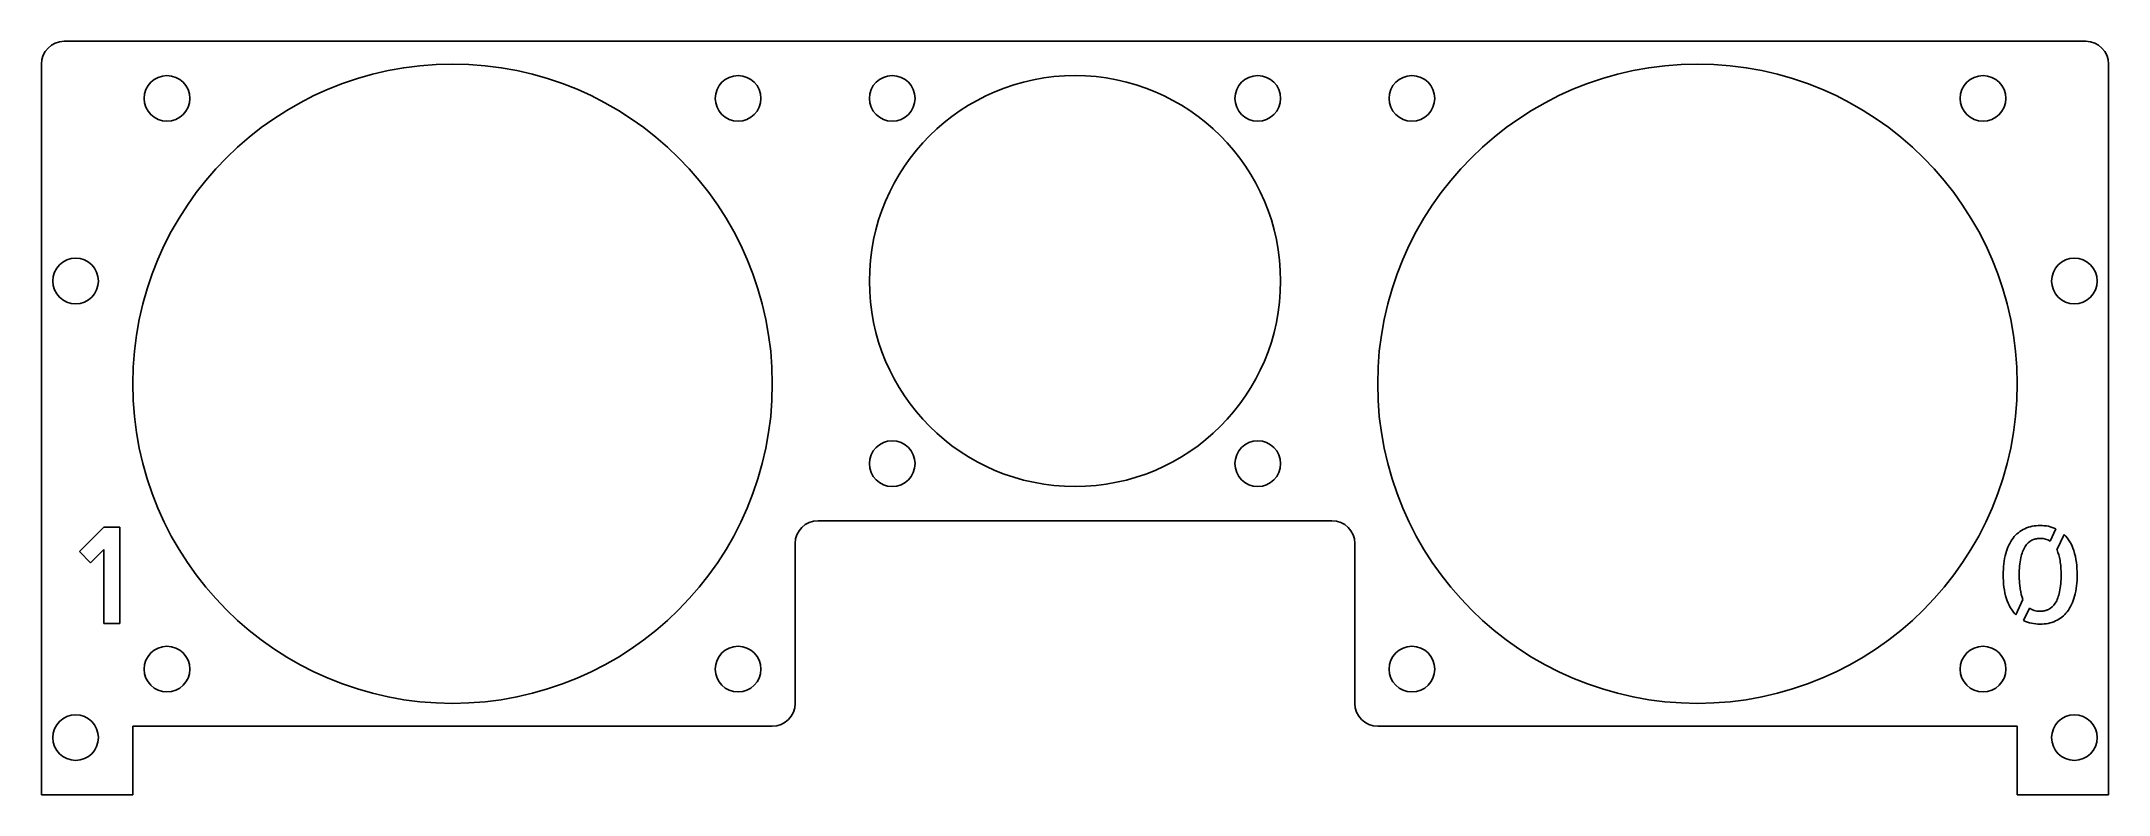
# Model space of a CAD drawing. Extents: x 6 to 187, y -1 to 65.
import ezdxf

# ---------------------------------------------------------------- set-up
doc = ezdxf.new("R2010")
doc.units = 0
doc.layers.add('Body003', color=7, linetype='CONTINUOUS')

msp = doc.modelspace()

# ---------------------------------------------------------------- linework, layer by layer
at = {"layer": 'Body003'}
for p, q in [((185, 65, 7), (8, 65, 7)), ((185, 65, 8), (8, 65, 8)), ((8, 65, 8), (8, 65, 7)), ((185, 65, 7), (8, 65, 7)), ((8, 65, 8), (8, 65, 7)), ((185, 65, 8), (8, 65, 8)), ((185, 65, 8), (185, 65, 7)), ((185, 65, 8), (185, 65, 7)), ((6, 63, 7), (6, -1, 7)), ((6, 63, 8), (6, -1, 8)), ((6, 63, 7), (6, -1, 7)), ((6, 63, 8), (6, -1, 8)), ((6, 63, 8), (6, 63, 7)), ((6, 63, 8), (6, 63, 7)), ((187, -1, 7), (187, 63, 7)), ((187, -1, 8), (187, 63, 8)), ((187, 63, 8), (187, 63, 7)), ((187, -1, 7), (187, 63, 7)), ((187, 63, 8), (187, 63, 7)), ((187, -1, 8), (187, 63, 8)), ((19, 60, 8), (19, 60, 7)), ((19, 60, 8), (19, 60, 7)), ((69, 60, 8), (69, 60, 7)), ((69, 60, 8), (69, 60, 7)), ((82.5, 60, 8), (82.5, 60, 7)), ((82.5, 60, 8), (82.5, 60, 7)), ((114.5, 60, 8), (114.5, 60, 7)), ((114.5, 60, 8), (114.5, 60, 7)), ((128, 60, 8), (128, 60, 7)), ((128, 60, 8), (128, 60, 7)), ((178, 60, 8), (178, 60, 7)), ((178, 60, 8), (178, 60, 7)), ((11, 44, 8), (11, 44, 7)), ((11, 44, 8), (11, 44, 7)), ((114.5, 44, 8), (114.5, 44, 7)), ((114.5, 44, 8), (114.5, 44, 7)), ((186, 44, 8), (186, 44, 7)), ((186, 44, 8), (186, 44, 7)), ((70, 35, 8), (70, 35, 7)), ((70, 35, 8), (70, 35, 7)), ((179, 35, 8), (179, 35, 7)), ((179, 35, 8), (179, 35, 7)), ((82.5, 28, 8), (82.5, 28, 7)), ((82.5, 28, 8), (82.5, 28, 7)), ((114.5, 28, 8), (114.5, 28, 7)), ((114.5, 28, 8), (114.5, 28, 7)), ((9.3323, 20.3025, 7), (11.4752, 22.4454, 7)), ((9.3323, 20.3025, 8), (11.4752, 22.4454, 8)), ((9.3323, 20.3025, 8), (11.4752, 22.4454, 8)), ((9.3323, 20.3025, 7), (11.4752, 22.4454, 7)), ((11.4752, 22.4454, 7), (12.8732, 22.4454, 7)), ((11.4752, 22.4454, 8), (12.8732, 22.4454, 8)), ((11.4752, 22.4454, 8), (12.8732, 22.4454, 8)), ((11.4752, 22.4454, 7), (12.8732, 22.4454, 7)), ((11.4752, 22.4454, 8), (11.4752, 22.4454, 7)), ((11.4752, 22.4454, 8), (11.4752, 22.4454, 7)), ((12.8732, 22.4454, 7), (12.8732, 14, 7)), ((12.8732, 22.4454, 8), (12.8732, 14, 8)), ((12.8732, 22.4454, 8), (12.8732, 14, 8)), ((12.8732, 22.4454, 7), (12.8732, 14, 7)), ((12.8732, 22.4454, 8), (12.8732, 22.4454, 7)), ((12.8732, 22.4454, 8), (12.8732, 22.4454, 7)), ((74, 23, 7), (119, 23, 7)), ((74, 23, 8), (119, 23, 8)), ((74, 23, 8), (74, 23, 7)), ((74, 23, 8), (119, 23, 8)), ((74, 23, 7), (119, 23, 7)), ((74, 23, 8), (74, 23, 7)), ((119, 23, 8), (119, 23, 7)), ((119, 23, 8), (119, 23, 7)), ((179.651, 22.3002, 8), (179.651, 22.3002, 7)), ((179.651, 22.3002, 8), (179.651, 22.3002, 7)), ((180.999, 22.5829, 8), (180.999, 22.5829, 7)), ((180.999, 22.5829, 8), (180.999, 22.5829, 7)), ((182.386, 22.285, 7), (181.882, 21.2078, 7)), ((182.386, 22.285, 8), (181.882, 21.2078, 8)), ((182.386, 22.285, 8), (181.882, 21.2078, 8)), ((182.386, 22.285, 7), (181.882, 21.2078, 7)), ((182.386, 22.285, 8), (182.386, 22.285, 7)), ((182.386, 22.285, 8), (182.386, 22.285, 7)), ((182.466, 20.4629, 7), (183.096, 21.7922, 7)), ((182.466, 20.4629, 8), (183.096, 21.7922, 8)), ((182.466, 20.4629, 8), (183.096, 21.7922, 8)), ((182.466, 20.4629, 7), (183.096, 21.7922, 7)), ((183.096, 21.7922, 8), (183.096, 21.7922, 7)), ((183.096, 21.7922, 8), (183.096, 21.7922, 7)), ((10.3178, 19.317, 7), (9.3323, 20.3025, 7)), ((10.3178, 19.317, 8), (9.3323, 20.3025, 8)), ((9.3323, 20.3025, 8), (9.3323, 20.3025, 7)), ((10.3178, 19.317, 8), (9.3323, 20.3025, 8)), ((9.3323, 20.3025, 8), (9.3323, 20.3025, 7)), ((10.3178, 19.317, 7), (9.3323, 20.3025, 7)), ((11.4752, 20.4744, 7), (10.3178, 19.317, 7)), ((11.4752, 20.4744, 8), (10.3178, 19.317, 8)), ((11.4752, 20.4744, 8), (10.3178, 19.317, 8)), ((11.4752, 20.4744, 7), (10.3178, 19.317, 7)), ((11.4752, 14, 7), (11.4752, 20.4744, 7)), ((11.4752, 14, 8), (11.4752, 20.4744, 8)), ((11.4752, 14, 8), (11.4752, 20.4744, 8)), ((11.4752, 20.4744, 8), (11.4752, 20.4744, 7)), ((11.4752, 14, 7), (11.4752, 20.4744, 7)), ((11.4752, 20.4744, 8), (11.4752, 20.4744, 7)), ((72, 7, 7), (72, 21, 7)), ((72, 7, 8), (72, 21, 8)), ((72, 7, 8), (72, 21, 8)), ((72, 21, 8), (72, 21, 7)), ((72, 7, 7), (72, 21, 7)), ((72, 21, 8), (72, 21, 7)), ((121, 21, 7), (121, 7, 7)), ((121, 21, 8), (121, 7, 8)), ((121, 21, 8), (121, 21, 7)), ((121, 21, 8), (121, 7, 8)), ((121, 21, 7), (121, 7, 7)), ((121, 21, 8), (121, 21, 7)), ((177.99, 20.1345, 8), (177.99, 20.1345, 7)), ((177.99, 20.1345, 8), (177.99, 20.1345, 7)), ((178.631, 21.4828, 8), (178.631, 21.4828, 7)), ((178.631, 21.4828, 8), (178.631, 21.4828, 7)), ((179.682, 20.7418, 8), (179.682, 20.7418, 7)), ((179.682, 20.7418, 8), (179.682, 20.7418, 7)), ((180.266, 21.288, 8), (180.266, 21.288, 7)), ((180.266, 21.288, 8), (180.266, 21.288, 7)), ((181.034, 21.4484, 8), (181.034, 21.4484, 7)), ((181.034, 21.4484, 8), (181.034, 21.4484, 7)), ((181.882, 21.2078, 8), (181.882, 21.2078, 7)), ((181.882, 21.2078, 8), (181.882, 21.2078, 7)), ((182.466, 20.4629, 8), (182.466, 20.4629, 7)), ((182.466, 20.4629, 8), (182.466, 20.4629, 7)), ((182.478, 20.44, 8), (182.478, 20.44, 7)), ((182.478, 20.44, 8), (182.478, 20.44, 7)), ((183.948, 20.3827, 8), (183.948, 20.3827, 7)), ((183.948, 20.3827, 8), (183.948, 20.3827, 7)), ((10.3178, 19.317, 8), (10.3178, 19.317, 7)), ((10.3178, 19.317, 8), (10.3178, 19.317, 7)), ((177.768, 18.2628, 8), (177.768, 18.2628, 7)), ((177.768, 18.2628, 8), (177.768, 18.2628, 7)), ((179.166, 18.2628, 8), (179.166, 18.2628, 7)), ((179.166, 18.2628, 8), (179.166, 18.2628, 7)), ((179.307, 19.7525, 8), (179.307, 19.7525, 7)), ((179.307, 19.7525, 8), (179.307, 19.7525, 7)), ((182.741, 19.5233, 8), (182.741, 19.5233, 7)), ((182.741, 19.5233, 8), (182.741, 19.5233, 7)), ((182.844, 18.2628, 8), (182.844, 18.2628, 7)), ((182.844, 18.2628, 8), (182.844, 18.2628, 7)), ((184.242, 18.2628, 8), (184.242, 18.2628, 7)), ((184.242, 18.2628, 8), (184.242, 18.2628, 7)), ((179.258, 17.0252, 8), (179.258, 17.0252, 7)), ((179.258, 17.0252, 8), (179.258, 17.0252, 7)), ((182.699, 16.7655, 8), (182.699, 16.7655, 7)), ((182.699, 16.7655, 8), (182.699, 16.7655, 7)), ((184.017, 16.3835, 8), (184.017, 16.3835, 7)), ((184.017, 16.3835, 8), (184.017, 16.3835, 7)), ((178.054, 16.1696, 8), (178.054, 16.1696, 7)), ((178.054, 16.1696, 8), (178.054, 16.1696, 7)), ((179.498, 16.1085, 7), (178.868, 14.7678, 7)), ((179.498, 16.1085, 8), (178.868, 14.7678, 8)), ((179.498, 16.1085, 8), (178.868, 14.7678, 8)), ((179.498, 16.1085, 7), (178.868, 14.7678, 7)), ((178.868, 14.7678, 8), (178.868, 14.7678, 7)), ((178.868, 14.7678, 8), (178.868, 14.7678, 7)), ((179.498, 16.1085, 8), (179.498, 16.1085, 7)), ((179.498, 16.1085, 8), (179.498, 16.1085, 7)), ((179.556, 14.2636, 7), (180.071, 15.3522, 7)), ((179.556, 14.2636, 8), (180.071, 15.3522, 8)), ((179.556, 14.2636, 8), (180.071, 15.3522, 8)), ((179.556, 14.2636, 7), (180.071, 15.3522, 7)), ((180.071, 15.3522, 8), (180.071, 15.3522, 7)), ((180.071, 15.3522, 8), (180.071, 15.3522, 7)), ((180.965, 15.0657, 8), (180.965, 15.0657, 7)), ((180.965, 15.0657, 8), (180.965, 15.0657, 7)), ((181.737, 15.2299, 8), (181.737, 15.2299, 7)), ((181.737, 15.2299, 8), (181.737, 15.2299, 7)), ((182.329, 15.7762, 8), (182.329, 15.7762, 7)), ((182.329, 15.7762, 8), (182.329, 15.7762, 7)), ((183.371, 15.0313, 8), (183.371, 15.0313, 7)), ((183.371, 15.0313, 8), (183.371, 15.0313, 7)), ((12.8732, 14, 7), (11.4752, 14, 7)), ((12.8732, 14, 8), (11.4752, 14, 8)), ((12.8732, 14, 8), (11.4752, 14, 8)), ((11.4752, 14, 8), (11.4752, 14, 7)), ((12.8732, 14, 7), (11.4752, 14, 7)), ((11.4752, 14, 8), (11.4752, 14, 7)), ((12.8732, 14, 8), (12.8732, 14, 7)), ((12.8732, 14, 8), (12.8732, 14, 7)), ((179.556, 14.2636, 8), (179.556, 14.2636, 7)), ((179.556, 14.2636, 8), (179.556, 14.2636, 7)), ((180.999, 13.9427, 8), (180.999, 13.9427, 7)), ((180.999, 13.9427, 8), (180.999, 13.9427, 7)), ((182.352, 14.2177, 8), (182.352, 14.2177, 7)), ((182.352, 14.2177, 8), (182.352, 14.2177, 7)), ((19, 10, 8), (19, 10, 7)), ((19, 10, 8), (19, 10, 7)), ((69, 10, 8), (69, 10, 7)), ((69, 10, 8), (69, 10, 7)), ((128, 10, 8), (128, 10, 7)), ((128, 10, 8), (128, 10, 7)), ((178, 10, 8), (178, 10, 7)), ((178, 10, 8), (178, 10, 7)), ((72, 7, 8), (72, 7, 7)), ((72, 7, 8), (72, 7, 7)), ((121, 7, 8), (121, 7, 7)), ((121, 7, 8), (121, 7, 7)), ((11, 4, 8), (11, 4, 7)), ((11, 4, 8), (11, 4, 7)), ((14, -1, 7), (14, 5, 7)), ((14, 5, 7), (70, 5, 7)), ((14, -1, 8), (14, 5, 8)), ((14, 5, 8), (14, 5, 7)), ((14, -1, 7), (14, 5, 7)), ((14, -1, 8), (14, 5, 8)), ((14, 5, 8), (70, 5, 8)), ((14, 5, 8), (70, 5, 8)), ((14, 5, 7), (70, 5, 7)), ((14, 5, 8), (14, 5, 7)), ((70, 5, 8), (70, 5, 7)), ((70, 5, 8), (70, 5, 7)), ((123, 5, 7), (179, 5, 7)), ((123, 5, 8), (179, 5, 8)), ((123, 5, 8), (179, 5, 8)), ((123, 5, 7), (179, 5, 7)), ((123, 5, 8), (123, 5, 7)), ((123, 5, 8), (123, 5, 7)), ((179, 5, 7), (179, -1, 7)), ((179, 5, 8), (179, -1, 8)), ((179, 5, 8), (179, -1, 8)), ((179, 5, 7), (179, -1, 7)), ((179, 5, 8), (179, 5, 7)), ((179, 5, 8), (179, 5, 7)), ((186, 4, 8), (186, 4, 7)), ((186, 4, 8), (186, 4, 7)), ((6, -1, 7), (14, -1, 7)), ((6, -1, 8), (14, -1, 8)), ((6, -1, 7), (6, -1, 8)), ((6, -1, 7), (14, -1, 7)), ((6, -1, 8), (14, -1, 8)), ((6, -1, 7), (6, -1, 8)), ((14, -1, 8), (14, -1, 7)), ((14, -1, 8), (14, -1, 7)), ((179, -1, 7), (187, -1, 7)), ((179, -1, 8), (187, -1, 8)), ((179, -1, 7), (187, -1, 7)), ((179, -1, 8), (187, -1, 8)), ((179, -1, 8), (179, -1, 7)), ((179, -1, 8), (179, -1, 7)), ((187, -1, 7), (187, -1, 8)), ((187, -1, 7), (187, -1, 8))]:
    msp.add_line(p, q, dxfattribs=at)
for centre, radius in [((42, 35), 28), ((42, 35), 28), ((42, 35), 28), ((42, 35), 28), ((17, 60), 2), ((17, 60), 2), ((17, 60), 2), ((17, 60), 2), ((67, 60), 2), ((67, 60), 2), ((67, 60), 2), ((67, 60), 2), ((80.5, 60), 2), ((96.5, 44), 18), ((80.5, 60), 2), ((96.5, 44), 18), ((80.5, 60), 2), ((80.5, 60), 2), ((96.5, 44), 18), ((96.5, 44), 18), ((112.5, 60), 2), ((112.5, 60), 2), ((112.5, 60), 2), ((112.5, 60), 2), ((151, 35), 28), ((151, 35), 28), ((151, 35), 28), ((151, 35), 28), ((126, 60), 2), ((126, 60), 2), ((126, 60), 2), ((126, 60), 2), ((176, 60), 2), ((176, 60), 2), ((176, 60), 2), ((176, 60), 2), ((9, 44), 2), ((9, 44), 2), ((9, 44), 2), ((9, 44), 2), ((184, 44), 2), ((184, 44), 2), ((184, 44), 2), ((184, 44), 2), ((80.5, 28), 2), ((80.5, 28), 2), ((80.5, 28), 2), ((80.5, 28), 2), ((112.5, 28), 2), ((112.5, 28), 2), ((112.5, 28), 2), ((112.5, 28), 2), ((17, 10), 2), ((17, 10), 2), ((17, 10), 2), ((17, 10), 2), ((67, 10), 2), ((67, 10), 2), ((67, 10), 2), ((67, 10), 2), ((126, 10), 2), ((126, 10), 2), ((126, 10), 2), ((126, 10), 2), ((176, 10), 2), ((176, 10), 2), ((176, 10), 2), ((176, 10), 2), ((9, 4), 2), ((9, 4), 2), ((9, 4), 2), ((9, 4), 2), ((184, 4), 2), ((184, 4), 2), ((184, 4), 2), ((184, 4), 2)]:
    msp.add_circle(centre, radius, dxfattribs=at)
for centre, start, end in [((8, 63, 7), 90, 180), ((8, 63, 8), 90, 180), ((8, 63, 8), 90, 180), ((8, 63, 7), 90, 180), ((185, 63, 7), 0, 90), ((185, 63, 8), 0, 90), ((185, 63, 8), 0, 90), ((185, 63, 7), 0, 90), ((74, 21, 7), 90, 180), ((74, 21, 8), 90, 180), ((74, 21, 8), 90, 180), ((74, 21, 7), 90, 180), ((119, 21, 7), 0, 90), ((119, 21, 8), 0, 90), ((119, 21, 8), 0, 90), ((119, 21, 7), 0, 90), ((70, 7, 7), -90, 0), ((70, 7, 8), -90, 0), ((70, 7, 8), -90, 0), ((70, 7, 7), -90, 0), ((123, 7, 7), 180, -90), ((123, 7, 8), 180, -90), ((123, 7, 8), 180, -90), ((123, 7, 7), 180, -90)]:
    msp.add_arc(centre, 2, start, end, dxfattribs=at)
for points, degree in [([(179.651, 22.3002, 7), (179.251, 22.1155, 7), (178.904, 21.8346, 7), (178.631, 21.4828, 7)], 3), ([(179.651, 22.3002, 8), (179.251, 22.1155, 8), (178.904, 21.8346, 8), (178.631, 21.4828, 8)], 3), ([(179.651, 22.3002, 8), (179.251, 22.1155, 8), (178.904, 21.8346, 8), (178.631, 21.4828, 8)], 3), ([(179.651, 22.3002, 7), (179.251, 22.1155, 7), (178.904, 21.8346, 7), (178.631, 21.4828, 7)], 3), ([(180.999, 22.5829, 7), (180.526, 22.5836, 7), (180.064, 22.4947, 7), (179.651, 22.3002, 7)], 3), ([(180.999, 22.5829, 8), (180.526, 22.5836, 8), (180.064, 22.4947, 8), (179.651, 22.3002, 8)], 3), ([(180.999, 22.5829, 8), (180.526, 22.5836, 8), (180.064, 22.4947, 8), (179.651, 22.3002, 8)], 3), ([(180.999, 22.5829, 7), (180.526, 22.5836, 7), (180.064, 22.4947, 7), (179.651, 22.3002, 7)], 3), ([(182.386, 22.285, 7), (181.969, 22.4942, 7), (181.491, 22.5836, 7), (180.999, 22.5829, 7)], 3), ([(182.386, 22.285, 8), (181.969, 22.4942, 8), (181.491, 22.5836, 8), (180.999, 22.5829, 8)], 3), ([(182.386, 22.285, 8), (181.969, 22.4942, 8), (181.491, 22.5836, 8), (180.999, 22.5829, 8)], 3), ([(182.386, 22.285, 7), (181.969, 22.4942, 7), (181.491, 22.5836, 7), (180.999, 22.5829, 7)], 3), ([(183.948, 20.3827, 7), (183.771, 20.9237, 7), (183.494, 21.4205, 7), (183.096, 21.7922, 7)], 3), ([(183.948, 20.3827, 8), (183.771, 20.9237, 8), (183.494, 21.4205, 8), (183.096, 21.7922, 8)], 3), ([(183.948, 20.3827, 8), (183.771, 20.9237, 8), (183.494, 21.4205, 8), (183.096, 21.7922, 8)], 3), ([(183.948, 20.3827, 7), (183.771, 20.9237, 7), (183.494, 21.4205, 7), (183.096, 21.7922, 7)], 3), ([(177.99, 20.1345, 7), (177.828, 19.5435, 7), (177.768, 18.9077, 7), (177.768, 18.2628, 7)], 3), ([(177.99, 20.1345, 8), (177.828, 19.5435, 8), (177.768, 18.9077, 8), (177.768, 18.2628, 8)], 3), ([(177.99, 20.1345, 8), (177.828, 19.5435, 8), (177.768, 18.9077, 8), (177.768, 18.2628, 8)], 3), ([(177.99, 20.1345, 7), (177.828, 19.5435, 7), (177.768, 18.9077, 7), (177.768, 18.2628, 7)], 3), ([(178.631, 21.4828, 7), (178.334, 21.0986, 7), (178.128, 20.6323, 7), (177.99, 20.1345, 7)], 3), ([(178.631, 21.4828, 8), (178.334, 21.0986, 8), (178.128, 20.6323, 8), (177.99, 20.1345, 8)], 3), ([(178.631, 21.4828, 8), (178.334, 21.0986, 8), (178.128, 20.6323, 8), (177.99, 20.1345, 8)], 3), ([(178.631, 21.4828, 7), (178.334, 21.0986, 7), (178.128, 20.6323, 7), (177.99, 20.1345, 7)], 3), ([(179.307, 19.7525, 7), (179.389, 20.1227, 7), (179.508, 20.4652, 7), (179.682, 20.7418, 7)], 3), ([(179.307, 19.7525, 8), (179.389, 20.1227, 8), (179.508, 20.4652, 8), (179.682, 20.7418, 8)], 3), ([(179.307, 19.7525, 8), (179.389, 20.1227, 8), (179.508, 20.4652, 8), (179.682, 20.7418, 8)], 3), ([(179.307, 19.7525, 7), (179.389, 20.1227, 7), (179.508, 20.4652, 7), (179.682, 20.7418, 7)], 3), ([(179.682, 20.7418, 7), (179.834, 20.9872, 7), (180.03, 21.1788, 7), (180.266, 21.288, 7)], 3), ([(179.682, 20.7418, 8), (179.834, 20.9872, 8), (180.03, 21.1788, 8), (180.266, 21.288, 8)], 3), ([(179.682, 20.7418, 8), (179.834, 20.9872, 8), (180.03, 21.1788, 8), (180.266, 21.288, 8)], 3), ([(179.682, 20.7418, 7), (179.834, 20.9872, 7), (180.03, 21.1788, 7), (180.266, 21.288, 7)], 3), ([(180.266, 21.288, 7), (180.618, 21.4501, 7), (181.034, 21.4484, 7)], 2), ([(180.266, 21.288, 8), (180.618, 21.4501, 8), (181.034, 21.4484, 8)], 2), ([(180.266, 21.288, 8), (180.618, 21.4501, 8), (181.034, 21.4484, 8)], 2), ([(180.266, 21.288, 7), (180.618, 21.4501, 7), (181.034, 21.4484, 7)], 2), ([(181.034, 21.4484, 7), (181.34, 21.4493, 7), (181.63, 21.3689, 7), (181.882, 21.2078, 7)], 3), ([(181.034, 21.4484, 8), (181.34, 21.4493, 8), (181.63, 21.3689, 8), (181.882, 21.2078, 8)], 3), ([(181.034, 21.4484, 8), (181.34, 21.4493, 8), (181.63, 21.3689, 8), (181.882, 21.2078, 8)], 3), ([(181.034, 21.4484, 7), (181.34, 21.4493, 7), (181.63, 21.3689, 7), (181.882, 21.2078, 7)], 3), ([(182.466, 20.4629, 7), (182.466, 20.4515, 7), (182.478, 20.44, 7)], 2), ([(182.466, 20.4629, 8), (182.466, 20.4515, 8), (182.478, 20.44, 8)], 2), ([(182.466, 20.4629, 8), (182.466, 20.4515, 8), (182.478, 20.44, 8)], 2), ([(182.466, 20.4629, 7), (182.466, 20.4515, 7), (182.478, 20.44, 7)], 2), ([(182.478, 20.44, 7), (182.6, 20.1713, 7), (182.684, 19.8588, 7), (182.741, 19.5233, 7)], 3), ([(182.478, 20.44, 8), (182.6, 20.1713, 8), (182.684, 19.8588, 8), (182.741, 19.5233, 8)], 3), ([(182.478, 20.44, 8), (182.6, 20.1713, 8), (182.684, 19.8588, 8), (182.741, 19.5233, 8)], 3), ([(182.478, 20.44, 7), (182.6, 20.1713, 7), (182.684, 19.8588, 7), (182.741, 19.5233, 7)], 3), ([(184.242, 18.2628, 7), (184.242, 18.9944, 7), (184.168, 19.7204, 7), (183.948, 20.3827, 7)], 3), ([(184.242, 18.2628, 8), (184.242, 18.9944, 8), (184.168, 19.7204, 8), (183.948, 20.3827, 8)], 3), ([(184.242, 18.2628, 8), (184.242, 18.9944, 8), (184.168, 19.7204, 8), (183.948, 20.3827, 8)], 3), ([(184.242, 18.2628, 7), (184.242, 18.9944, 7), (184.168, 19.7204, 7), (183.948, 20.3827, 7)], 3), ([(177.768, 18.2628, 7), (177.769, 17.5399, 7), (177.84, 16.8228, 7), (178.054, 16.1696, 7)], 3), ([(177.768, 18.2628, 8), (177.769, 17.5399, 8), (177.84, 16.8228, 8), (178.054, 16.1696, 8)], 3), ([(177.768, 18.2628, 8), (177.769, 17.5399, 8), (177.84, 16.8228, 8), (178.054, 16.1696, 8)], 3), ([(177.768, 18.2628, 7), (177.769, 17.5399, 7), (177.84, 16.8228, 7), (178.054, 16.1696, 7)], 3), ([(179.166, 18.2628, 7), (179.173, 18.7851, 7), (179.21, 19.2935, 7), (179.307, 19.7525, 7)], 3), ([(179.166, 18.2628, 8), (179.173, 18.7851, 8), (179.21, 19.2935, 8), (179.307, 19.7525, 8)], 3), ([(179.166, 18.2628, 8), (179.173, 18.7851, 8), (179.21, 19.2935, 8), (179.307, 19.7525, 8)], 3), ([(179.166, 18.2628, 7), (179.173, 18.7851, 7), (179.21, 19.2935, 7), (179.307, 19.7525, 7)], 3), ([(179.258, 17.0252, 7), (179.174, 17.6105, 7), (179.166, 18.2628, 7)], 2), ([(179.258, 17.0252, 8), (179.174, 17.6105, 8), (179.166, 18.2628, 8)], 2), ([(179.258, 17.0252, 8), (179.174, 17.6105, 8), (179.166, 18.2628, 8)], 2), ([(179.258, 17.0252, 7), (179.174, 17.6105, 7), (179.166, 18.2628, 7)], 2), ([(182.844, 18.2628, 7), (182.837, 17.7386, 7), (182.799, 17.2281, 7), (182.699, 16.7655, 7)], 3), ([(182.844, 18.2628, 8), (182.837, 17.7386, 8), (182.799, 17.2281, 8), (182.699, 16.7655, 8)], 3), ([(182.844, 18.2628, 8), (182.837, 17.7386, 8), (182.799, 17.2281, 8), (182.699, 16.7655, 8)], 3), ([(182.844, 18.2628, 7), (182.837, 17.7386, 7), (182.799, 17.2281, 7), (182.699, 16.7655, 7)], 3), ([(182.741, 19.5233, 7), (182.808, 19.1316, 7), (182.837, 18.7049, 7), (182.844, 18.2628, 7)], 3), ([(182.741, 19.5233, 8), (182.808, 19.1316, 8), (182.837, 18.7049, 8), (182.844, 18.2628, 8)], 3), ([(182.741, 19.5233, 8), (182.808, 19.1316, 8), (182.837, 18.7049, 8), (182.844, 18.2628, 8)], 3), ([(182.741, 19.5233, 7), (182.808, 19.1316, 7), (182.837, 18.7049, 7), (182.844, 18.2628, 7)], 3), ([(184.017, 16.3835, 7), (184.181, 16.9776, 7), (184.242, 17.6157, 7), (184.242, 18.2628, 7)], 3), ([(184.017, 16.3835, 8), (184.181, 16.9776, 8), (184.242, 17.6157, 8), (184.242, 18.2628, 8)], 3), ([(184.017, 16.3835, 8), (184.181, 16.9776, 8), (184.242, 17.6157, 8), (184.242, 18.2628, 8)], 3), ([(184.017, 16.3835, 7), (184.181, 16.9776, 7), (184.242, 17.6157, 7), (184.242, 18.2628, 7)], 3), ([(179.498, 16.1085, 7), (179.384, 16.3776, 7), (179.308, 16.6901, 7), (179.258, 17.0252, 7)], 3), ([(179.498, 16.1085, 8), (179.384, 16.3776, 8), (179.308, 16.6901, 8), (179.258, 17.0252, 8)], 3), ([(179.498, 16.1085, 8), (179.384, 16.3776, 8), (179.308, 16.6901, 8), (179.258, 17.0252, 8)], 3), ([(179.498, 16.1085, 7), (179.384, 16.3776, 7), (179.308, 16.6901, 7), (179.258, 17.0252, 7)], 3), ([(182.699, 16.7655, 7), (182.62, 16.3942, 7), (182.503, 16.0508, 7), (182.329, 15.7762, 7)], 3), ([(182.699, 16.7655, 8), (182.62, 16.3942, 8), (182.503, 16.0508, 8), (182.329, 15.7762, 8)], 3), ([(182.699, 16.7655, 8), (182.62, 16.3942, 8), (182.503, 16.0508, 8), (182.329, 15.7762, 8)], 3), ([(182.699, 16.7655, 7), (182.62, 16.3942, 7), (182.503, 16.0508, 7), (182.329, 15.7762, 7)], 3), ([(183.371, 15.0313, 7), (183.674, 15.4148, 7), (183.881, 15.8832, 7), (184.017, 16.3835, 7)], 3), ([(183.371, 15.0313, 8), (183.674, 15.4148, 8), (183.881, 15.8832, 8), (184.017, 16.3835, 8)], 3), ([(183.371, 15.0313, 8), (183.674, 15.4148, 8), (183.881, 15.8832, 8), (184.017, 16.3835, 8)], 3), ([(183.371, 15.0313, 7), (183.674, 15.4148, 7), (183.881, 15.8832, 7), (184.017, 16.3835, 7)], 3), ([(178.054, 16.1696, 7), (178.23, 15.6386, 7), (178.494, 15.1485, 7), (178.868, 14.7678, 7)], 3), ([(178.054, 16.1696, 8), (178.23, 15.6386, 8), (178.494, 15.1485, 8), (178.868, 14.7678, 8)], 3), ([(178.054, 16.1696, 8), (178.23, 15.6386, 8), (178.494, 15.1485, 8), (178.868, 14.7678, 8)], 3), ([(178.054, 16.1696, 7), (178.23, 15.6386, 7), (178.494, 15.1485, 7), (178.868, 14.7678, 7)], 3), ([(180.965, 15.0657, 7), (180.627, 15.0643, 7), (180.313, 15.1551, 7), (180.071, 15.3522, 7)], 3), ([(180.965, 15.0657, 8), (180.627, 15.0643, 8), (180.313, 15.1551, 8), (180.071, 15.3522, 8)], 3), ([(180.965, 15.0657, 8), (180.627, 15.0643, 8), (180.313, 15.1551, 8), (180.071, 15.3522, 8)], 3), ([(180.965, 15.0657, 7), (180.627, 15.0643, 7), (180.313, 15.1551, 7), (180.071, 15.3522, 7)], 3), ([(181.737, 15.2299, 7), (181.381, 15.0642, 7), (180.965, 15.0657, 7)], 2), ([(181.737, 15.2299, 8), (181.381, 15.0642, 8), (180.965, 15.0657, 8)], 2), ([(181.737, 15.2299, 8), (181.381, 15.0642, 8), (180.965, 15.0657, 8)], 2), ([(181.737, 15.2299, 7), (181.381, 15.0642, 7), (180.965, 15.0657, 7)], 2), ([(182.329, 15.7762, 7), (182.175, 15.5334, 7), (181.976, 15.3436, 7), (181.737, 15.2299, 7)], 3), ([(182.329, 15.7762, 8), (182.175, 15.5334, 8), (181.976, 15.3436, 8), (181.737, 15.2299, 8)], 3), ([(182.329, 15.7762, 8), (182.175, 15.5334, 8), (181.976, 15.3436, 8), (181.737, 15.2299, 8)], 3), ([(182.329, 15.7762, 7), (182.175, 15.5334, 7), (181.976, 15.3436, 7), (181.737, 15.2299, 7)], 3), ([(182.352, 14.2177, 7), (182.75, 14.4006, 7), (183.097, 14.6807, 7), (183.371, 15.0313, 7)], 3), ([(182.352, 14.2177, 8), (182.75, 14.4006, 8), (183.097, 14.6807, 8), (183.371, 15.0313, 8)], 3), ([(182.352, 14.2177, 8), (182.75, 14.4006, 8), (183.097, 14.6807, 8), (183.371, 15.0313, 8)], 3), ([(182.352, 14.2177, 7), (182.75, 14.4006, 7), (183.097, 14.6807, 7), (183.371, 15.0313, 7)], 3), ([(179.556, 14.2636, 7), (179.992, 14.0404, 7), (180.489, 13.9418, 7), (180.999, 13.9427, 7)], 3), ([(179.556, 14.2636, 8), (179.992, 14.0404, 8), (180.489, 13.9418, 8), (180.999, 13.9427, 8)], 3), ([(179.556, 14.2636, 8), (179.992, 14.0404, 8), (180.489, 13.9418, 8), (180.999, 13.9427, 8)], 3), ([(179.556, 14.2636, 7), (179.992, 14.0404, 7), (180.489, 13.9418, 7), (180.999, 13.9427, 7)], 3), ([(180.999, 13.9427, 7), (181.476, 13.9421, 7), (181.939, 14.0265, 7), (182.352, 14.2177, 7)], 3), ([(180.999, 13.9427, 8), (181.476, 13.9421, 8), (181.939, 14.0265, 8), (182.352, 14.2177, 8)], 3), ([(180.999, 13.9427, 8), (181.476, 13.9421, 8), (181.939, 14.0265, 8), (182.352, 14.2177, 8)], 3), ([(180.999, 13.9427, 7), (181.476, 13.9421, 7), (181.939, 14.0265, 7), (182.352, 14.2177, 7)], 3)]:
    msp.add_open_spline(points, degree=degree, dxfattribs=at)

doc.saveas('drawing.dxf')
